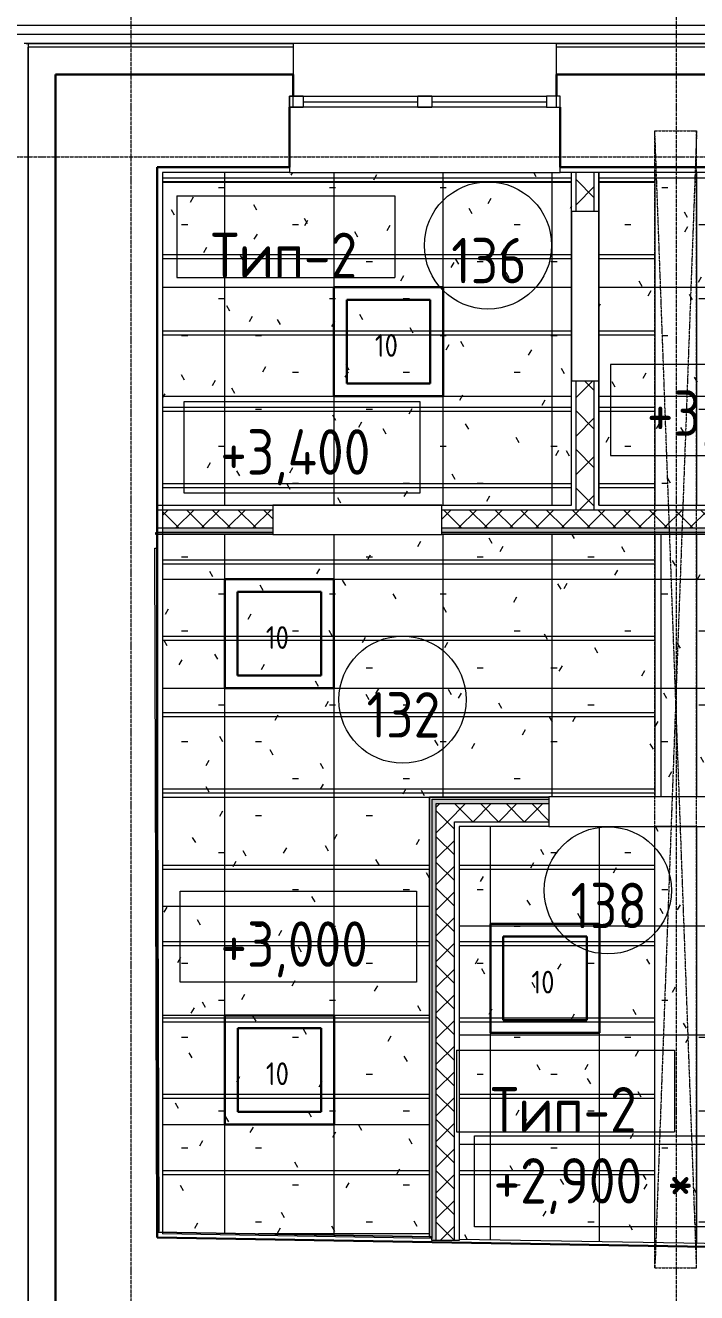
# Model space of a CAD drawing. Header units: millimetres. Extents: x -13069 to 207500, y -71366 to 56785.
# Drawn here: x 45267 to 48960, y 36796 to 43769 of the extents above; entities that cross this region are included whole.
import ezdxf

# ---------------------------------------------------------------- set-up
doc = ezdxf.new("R2010")
doc.units = ezdxf.units.MM
for name, pattern in [('ADSK_Линия сетки', [25, 20, -2.5, 0, -2.5]), ('ADSK_Штрих_ш3 п1_5', [4.5, 3, -1.5]), ('ADSK_Штрихпунктирная 2 точки_ш15 п1_5 п1_5 п1_5', [19.5, 15, -1.5, 0, -1.5, 0, -1.5])]:
    doc.linetypes.add(name, pattern=pattern)
for name, color, linetype, lineweight in [('_ Окна', 7, 'Continuous', 9), ('Аннотация', 7, 'Continuous', 18), ('Каркас', 7, 'Continuous', 18), ('Марки', 7, 'Continuous', 20), ('Марки помещений', 7, 'Continuous', 20), ('Окна', 7, 'Continuous', 9), ('Оси', 7, 'Continuous', 9), ('Отметки', 7, 'Continuous', 9), ('Перекрытие', 7, 'Continuous', 18), ('Потолки', 7, 'Continuous', 9), ('Потолки штриховка', 7, 'Continuous', 9), ('Стены внутренние', 7, 'Continuous', 18), ('Стены наружные', 7, 'Continuous', 18), ('Стены несущие', 7, 'Continuous', 30), ('Стены отделка', 7, 'Continuous', 30), ('Стены штриховка', 7, 'Continuous', 9)]:
    doc.layers.add(name, color=color, linetype=linetype, lineweight=lineweight)
doc.layers.add('Линии', color=7, linetype='Continuous', lineweight=9, true_color=0x00a600)
doc.styles.add('GOST Common_1', font='GOST_Common.ttf', dxfattribs={"width": 0.9, "height": 250})
doc.styles.add('GOST Common_2', font='GOST_Common.ttf', dxfattribs={"width": 0.9, "height": 250})
doc.styles.add('GOST Common_4', font='GOST_Common.ttf', dxfattribs={"width": 0.9, "height": 125})
doc.styles.add('GOST Common_B', font='', dxfattribs={"width": 0.9, "height": 250})
doc.styles.get('GOST Common_B').set_extended_font_data('GOST Common', bold=True)
pattern_1 = [(45, (0, 0), (-70.71068, 70.71068), []), (135, (0, 0), (-70.71068, -70.71068), [])]
pattern_2 = [(0, (0, 0), (812.8, 203.2), [33.528, -576.072, 33.528, -576.072, -3251.2]), (0, (0, 0), (812.8, 203.2), [-1219.2, 33.528, -1185.672, 33.528, -576.072, -1422.4]), (0, (0, 0), (812.8, 203.2), [-3048, 33.528, -372.872, 33.528, -982.472]), (120, (304.8, 101.6), (-582.37636, 602.30545), [33.528, -576.072, 33.528, -576.072, -3251.2]), (120, (304.8, 101.6), (-582.37636, 602.30545), [-1219.2, 33.528, -1185.672, 33.528, -576.072, -1422.4]), (120, (304.8, 101.6), (-582.37636, 602.30545), [-3048, 33.528, -372.872, 33.528, -982.472]), (240, (406.4, 508), (-230.42364, -805.50545), [33.528, -576.072, 33.528, -576.072, -3251.2]), (240, (406.4, 508), (-230.42364, -805.50545), [-1219.2, 33.528, -1185.672, 33.528, -576.072, -1422.4]), (240, (406.4, 508), (-230.42364, -805.50545), [-3048, 33.528, -372.872, 33.528, -982.472])]

# ---------------------------------------------------------------- blocks, each defined once
blk = doc.blocks.new('окна_rehau_двупольное_2_фрамуги - 1490х2400 и 2410 _нов_ ок8-2342569-План потолков 1-го этажа')
at = {"layer": '_ Окна', "lineweight": 18}
for p, q in [((-745, 75), (-745, 135)), ((-745, 135), (-669, 135)), ((-669, 75), (-745, 75)), ((-669, 135), (-669, 75)), ((-38, 75), (-38, 135)), ((-38, 135), (38, 135)), ((38, 75), (-38, 75)), ((38, 135), (38, 75)), ((669, 135), (669, 75)), ((745, 135), (669, 135)), ((669, 75), (745, 75)), ((745, 75), (745, 135))]:
    blk.add_line(p, q, dxfattribs=at)
at = {"layer": '_ Окна'}
for p, q in [((-725, 75), (-725, 135)), ((-669, 105), (-38, 105)), ((38, 105), (669, 105)), ((725, 75), (725, 135))]:
    blk.add_line(p, q, dxfattribs=at)
at = {"layer": 'Окна'}
for p, q in [((-745, 135), (-745, 75)), ((-669, 135), (-745, 135)), ((-745, 75), (-669, 75)), ((-669, 135), (-38, 135)), ((-38, 75), (-669, 75)), ((38, 135), (-38, 135)), ((-38, 75), (38, 75)), ((38, 135), (669, 135)), ((669, 75), (38, 75)), ((745, 135), (669, 135)), ((669, 75), (745, 75)), ((745, 75), (745, 135))]:
    blk.add_line(p, q, dxfattribs=at)
blk = doc.blocks.new('ADSK_Марка_Помещение_ОдноЗначение - Номер-159740-План потолков 1-го этажа')
at = {"layer": 'Марки помещений'}
blk.add_circle((0, 0), 3.5, dxfattribs=at)
blk = doc.blocks.new('ADSK_Марка_Потолок - ADSK_Марка и Смещение от уровня-155896-План потолков 1-го этажа')
at = {"layer": 'Марки'}
for p, q in [((-6, 4.5), (-6, 0)), ((-6, 4.5), (6, 4.5)), ((6, 4.5), (6, 0)), ((-6, 0), (6, 0))]:
    blk.add_line(p, q, dxfattribs=at)
blk = doc.blocks.new('Высотные отметки - Рамка-12095-План потолков 1-го этажа')
at = {"layer": 'Аннотация', "lineweight": 20}
for p, q in [((-6.5, 0), (-6.5, 5)), ((-6.5, 5), (6.5, 5)), ((6.5, 5), (6.5, 0)), ((6.5, 0), (-6.5, 0))]:
    blk.add_line(p, q, dxfattribs=at)

msp = doc.modelspace()

# ---------------------------------------------------------------- hatches: boundary and pattern name
at = {"layer": 'Потолки штриховка', "lineweight": 18}
h = msp.add_hatch(dxfattribs=at)
h.set_pattern_fill('FP_21', color=256, style=0, pattern_type=2)
h.set_pattern_definition(pattern_2)
h.paths.add_polyline_path([(47557.957, 41128.805), (48272.135, 41128.805), (48272.135, 42958.805), (46021.854, 42958.805), (46021.854, 41128.805), (47330.167, 41128.805)])
h = msp.add_hatch(dxfattribs=at)
h.set_pattern_fill('FP_96', color=256, style=0, pattern_type=2)
h.set_pattern_definition([(0, (46964.9, 41728.8), (0, -600), []), (270, (46964.9, 41728.8), (-600, -4e-14), [])])
h.paths.add_polyline_path([(47557.957, 41128.805), (48272.135, 41128.805), (48272.135, 42958.805), (46021.854, 42958.805), (46021.854, 41128.805), (47330.167, 41128.805)])
h = msp.add_hatch(dxfattribs=at)
h.set_pattern_fill('FP_21', color=256, style=0, pattern_type=2)
h.set_pattern_definition(pattern_2)
h.paths.add_polyline_path([(49224.917, 41128.805), (49722.136, 41128.805), (49722.136, 42958.805), (48422.135, 42958.805), (48422.135, 41128.805), (49079.642, 41128.805)])
h = msp.add_hatch(dxfattribs=at)
h.set_pattern_fill('FP_95', color=256, style=0, pattern_type=2)
h.set_pattern_definition([(0, (47822.14, 41728.8), (0, -600), []), (270, (47822.14, 41728.8), (-600, -4e-14), [])])
h.paths.add_polyline_path([(49224.917, 41128.805), (49722.136, 41128.805), (49722.136, 42958.805), (48422.135, 42958.805), (48422.135, 41128.805), (49079.642, 41128.805)])
h = msp.add_hatch(dxfattribs=at)
h.set_pattern_fill('FP_35', color=256, style=0, pattern_type=2)
h.set_pattern_definition(pattern_2)
h.paths.add_polyline_path([(47490.957, 37106.173), (47490.957, 39521.692), (47492.957, 39521.692), (47492.957, 39523.692), (52770.957, 39523.692), (52770.957, 40966.805), (46021.854, 40966.805), (46021.854, 37131.02), (47483.37, 37106.301)])
h.paths.add_polyline_path([(52782.957, 40972.805), (52782.957, 40978.805), (52776.957, 40978.805), (52776.957, 40972.805), (52781.814, 40972.805)])
h = msp.add_hatch(dxfattribs=at)
h.set_pattern_fill('FP_36', color=256, style=0, pattern_type=2)
h.set_pattern_definition([(270, (49364.9, 38921.7), (-600, -4e-14), []), (180, (49364.9, 38921.7), (7e-14, 600), [])])
h.paths.add_polyline_path([(47490.957, 37106.173), (47490.957, 39521.692), (47492.957, 39521.692), (47492.957, 39523.692), (52770.957, 39523.692), (52770.957, 40966.805), (46021.854, 40966.805), (46021.854, 37131.02), (47483.37, 37106.301)])
h.paths.add_polyline_path([(52782.957, 40972.805), (52782.957, 40978.805), (52776.957, 40978.805), (52776.957, 40972.805), (52781.814, 40972.805)])
h = msp.add_hatch(dxfattribs=at)
h.set_pattern_fill('FP_21', color=256, style=0, pattern_type=2)
h.set_pattern_definition(pattern_2)
h.paths.add_polyline_path([(49197.957, 37065.301), (49197.957, 39361.692), (47652.957, 39361.692), (47652.957, 37091.432), (49114.228, 37066.717)])
h = msp.add_hatch(dxfattribs=at)
h.set_pattern_fill('FP_40', color=256, style=0, pattern_type=2)
h.set_pattern_definition([(90, (48425.46, 38213.5), (600, -4e-14), []), (0, (48425.46, 38213.5), (0, -600), [])])
h.paths.add_polyline_path([(49197.957, 37065.301), (49197.957, 39361.692), (47652.957, 39361.692), (47652.957, 37091.432), (49114.228, 37066.717)])
at = {"layer": 'Стены внутренние', "lineweight": 9}
h = msp.add_hatch(dxfattribs=at)
h.set_pattern_fill('FP_2', color=256, style=0, pattern_type=2)
h.set_pattern_definition([(45, (0, 0), (-106.066, 106.066), []), (135, (0, 0), (-106.066, -106.066), [])])
h.paths.add_polyline_path([(48297.135, 41103.805), (48397.135, 41103.805), (48397.135, 41813.805), (48297.135, 41813.805), (48297.135, 41128.805)])
h.paths.add_polyline_path([(48297.135, 42743.805), (48397.135, 42743.805), (48397.135, 42958.805), (48297.135, 42958.805), (48297.135, 42906.594)])
at = {"layer": 'Стены внутренние', "lineweight": 9, "true_color": 0x0000ff}
h = msp.add_hatch(dxfattribs=at)
h.set_pattern_fill('FP_1', color=5, style=0, pattern_type=2)
h.set_pattern_definition(pattern_1)
h.paths.add_polyline_path([(48151.357, 41003.805), (49957.136, 41003.805), (49957.136, 41103.805), (47557.957, 41103.805), (47557.957, 41003.805), (48102.678, 41003.805)])
h.paths.add_polyline_path([(51512.136, 41003.805), (51512.136, 41103.805), (50987.136, 41103.805), (50987.136, 41003.805), (51266.486, 41003.805)])
h.paths.add_polyline_path([(46627.957, 41003.805), (46627.957, 41103.805), (46021.854, 41103.805), (46021.854, 41003.805), (46287.832, 41003.805)])
h.paths.add_polyline_path([(52542.136, 41003.805), (52787.719, 41003.805), (52787.719, 41103.805), (52542.136, 41103.805)])
at = {"layer": 'Стены внутренние'}
h = msp.add_hatch(color=256, dxfattribs=at)
h.paths.add_polyline_path([(48101.958, 40978.805), (49957.136, 40978.805), (49957.136, 41003.805), (47557.957, 41003.805), (47557.957, 40978.805), (47989.361, 40978.805)])
h.paths.add_polyline_path([(46021.854, 40978.805), (46627.957, 40978.805), (46627.957, 41003.805), (46021.854, 41003.805), (46021.854, 40981.339)])
h.paths.add_polyline_path([(52776.957, 40978.805), (52787.719, 40978.805), (52787.719, 41003.805), (52542.136, 41003.805), (52542.136, 40978.805), (52578.593, 40978.805)])
h.paths.add_polyline_path([(51512.136, 40978.805), (51512.136, 41003.805), (50987.136, 41003.805), (50987.136, 40978.805), (51266.486, 40978.805)])
h = msp.add_hatch(color=256, dxfattribs=at)
h.paths.add_polyline_path([(52578.593, 39486.692), (52782.957, 39486.692), (52782.957, 39511.692), (52326.716, 39511.692), (52326.716, 39486.692)])
h.paths.add_polyline_path([(49890.457, 39486.692), (49890.457, 39511.692), (49077.957, 39511.692), (49077.957, 39486.692), (49347.957, 39486.692)])
h.paths.add_polyline_path([(50820.457, 39486.692), (51396.716, 39486.692), (51396.716, 39511.692), (50820.457, 39511.692)])
h.paths.add_polyline_path([(47989.361, 39486.692), (48147.957, 39486.692), (48147.957, 39511.692), (47502.957, 39511.692), (47502.957, 39486.692), (47652.957, 39486.692)])
msp.add_hatch(color=256, dxfattribs=at).paths.add_polyline_path([(47527.957, 37083.967), (47527.957, 39486.692), (47502.957, 39485.684), (47502.957, 37083.967)])
at = {"layer": 'Стены внутренние', "lineweight": 9, "true_color": 0x0000ff}
h = msp.add_hatch(dxfattribs=at)
h.set_pattern_fill('FP_1', color=5, style=0, pattern_type=2)
h.set_pattern_definition(pattern_1)
h.paths.add_polyline_path([(52675.731, 39386.692), (52807.957, 39386.692), (52807.957, 39486.692), (52326.716, 39486.692), (52326.716, 39386.692), (52578.593, 39386.692)])
h.paths.add_polyline_path([(47627.957, 39386.692), (48147.957, 39386.692), (48147.957, 39486.692), (47527.957, 39486.692), (47527.957, 39386.692)])
h.paths.add_polyline_path([(49077.957, 39386.692), (49890.457, 39386.692), (49890.457, 39486.692), (49077.957, 39486.692)])
h.paths.add_polyline_path([(51396.716, 39386.692), (51396.716, 39486.692), (50820.457, 39486.692), (50820.457, 39386.692), (51087.957, 39386.692)])
h = msp.add_hatch(dxfattribs=at)
h.set_pattern_fill('FP_1', color=5, style=0, pattern_type=2)
h.set_pattern_definition(pattern_1)
h.paths.add_polyline_path([(47627.957, 37083.967), (47627.682, 39386.692), (47527.957, 39386.692), (47527.957, 37083.967)])

# ---------------------------------------------------------------- linework, layer by layer
at = {"layer": 'Каркас', "color": 7, "linetype": 'ADSK_Штрих_ш3 п1_5', "lineweight": 9, "true_color": 0xf9f9f9}
for p, q in [((48730.457, 42958.805), (48730.457, 41128.805)), ((48960.457, 42958.805), (48960.457, 41128.805)), ((46021.854, 42906.594), (48272.135, 42906.594)), ((48422.135, 42906.594), (48730.457, 42906.594)), ((48272.135, 42506.594), (46021.854, 42506.594)), ((46021.854, 42486.594), (48272.135, 42486.594)), ((48730.457, 42506.594), (48422.135, 42506.594)), ((48422.135, 42486.594), (48730.457, 42486.594)), ((48272.135, 42086.594), (46021.854, 42086.594)), ((46021.854, 42066.594), (48272.135, 42066.594)), ((48730.457, 42086.594), (48422.135, 42086.594)), ((48422.135, 42066.594), (48730.457, 42066.594)), ((48272.135, 41666.594), (46021.854, 41666.594)), ((46021.854, 41646.594), (48272.135, 41646.594)), ((48730.457, 41666.594), (48422.135, 41666.594)), ((48422.135, 41646.594), (48730.457, 41646.594)), ((48272.135, 41246.594), (46021.854, 41246.594)), ((46021.854, 41226.594), (48272.135, 41226.594)), ((48730.457, 41246.594), (48422.135, 41246.594)), ((48422.135, 41226.594), (48730.457, 41226.594)), ((48730.457, 40966.805), (48730.457, 39523.692)), ((48960.457, 40966.805), (48960.457, 39523.692)), ((48730.457, 40826.594), (46021.854, 40826.594)), ((46021.854, 40806.594), (48730.457, 40806.594)), ((48730.457, 40406.594), (46021.854, 40406.594)), ((46021.854, 40386.594), (48730.457, 40386.594)), ((48730.457, 39986.594), (46021.854, 39986.594)), ((46021.854, 39966.594), (48730.457, 39966.594)), ((48730.457, 39566.594), (46021.854, 39566.594)), ((46021.854, 39546.594), (48730.457, 39546.594)), ((48730.457, 37073.208), (48730.457, 39361.692)), ((48960.457, 39361.692), (48960.457, 37069.317)), ((47490.957, 39146.594), (46021.854, 39146.594)), ((46021.854, 39126.594), (47490.957, 39126.594)), ((48730.457, 39146.594), (47652.957, 39146.594)), ((47652.957, 39126.594), (48730.457, 39126.594)), ((47490.957, 38726.594), (46021.854, 38726.594)), ((46021.854, 38706.594), (47490.957, 38706.594)), ((48730.457, 38726.594), (47652.957, 38726.594)), ((47652.957, 38706.594), (48730.457, 38706.594)), ((47490.957, 38306.594), (46021.854, 38306.594)), ((46021.854, 38286.594), (47490.957, 38286.594)), ((48730.457, 38306.594), (47652.957, 38306.594)), ((47652.957, 38286.594), (48730.457, 38286.594)), ((47490.957, 37886.594), (46021.854, 37886.594)), ((46021.854, 37866.594), (47490.957, 37866.594)), ((48730.457, 37886.594), (47652.957, 37886.594)), ((47652.957, 37866.594), (48730.457, 37866.594)), ((47490.957, 37466.594), (46021.854, 37466.594)), ((46021.854, 37446.594), (47490.957, 37446.594)), ((48730.457, 37466.594), (47652.957, 37466.594)), ((47652.957, 37446.594), (48730.457, 37446.594))]:
    msp.add_line(p, q, dxfattribs=at)
at = {"layer": 'Каркас', "color": 7, "linetype": 'ADSK_Штрих_ш3 п1_5', "lineweight": 9, "true_color": 0xfdfdfd}
msp.add_line((48960.457, 39361.692), (48730.457, 39361.692), dxfattribs=at)
at = {"layer": 'Линии', "color": 7, "linetype": 'ADSK_Штрихпунктирная 2 точки_ш15 п1_5 п1_5 п1_5'}
for p, q in [((48730.457, 36932.606), (48730.457, 43188.805)), ((48730.457, 43188.805), (48960.457, 43188.805)), ((48960.457, 43188.805), (48730.457, 36932.606)), ((48960.457, 36932.606), (48730.457, 43188.805)), ((48960.457, 36932.606), (48960.457, 43188.805)), ((48730.457, 36932.606), (48960.457, 36932.606))]:
    msp.add_line(p, q, dxfattribs=at)
at = {"layer": 'Линии', "color": 5, "lineweight": 30, "true_color": 0x0000ff}
for p, q in [((46964.93, 42328.805), (47564.93, 42328.805)), ((46964.93, 41728.805), (46964.93, 42328.805)), ((47564.93, 42328.805), (47564.93, 41728.805)), ((47034.93, 42258.805), (47494.93, 42258.805)), ((47034.93, 41798.805), (47034.93, 42258.805)), ((47494.93, 41798.805), (47494.93, 42258.805)), ((47034.93, 41798.805), (47494.93, 41798.805)), ((47564.93, 41728.805), (46964.93, 41728.805)), ((46364.93, 40721.692), (46964.93, 40721.692)), ((46364.93, 40121.692), (46364.93, 40721.692)), ((46964.93, 40721.692), (46964.93, 40121.692)), ((46434.93, 40651.692), (46894.93, 40651.692)), ((46434.93, 40191.692), (46434.93, 40651.692)), ((46894.93, 40191.692), (46894.93, 40651.692)), ((46434.93, 40191.692), (46894.93, 40191.692)), ((46964.93, 40121.692), (46364.93, 40121.692)), ((47826.262, 38825.737), (48426.262, 38825.737)), ((47826.262, 38225.737), (47826.262, 38825.737)), ((48426.262, 38825.737), (48426.262, 38225.737)), ((47896.262, 38755.737), (48356.262, 38755.737)), ((47896.262, 38295.737), (47896.262, 38755.737)), ((48356.262, 38295.737), (48356.262, 38755.737)), ((47896.262, 38295.737), (48356.262, 38295.737)), ((48426.262, 38225.737), (47826.262, 38225.737))]:
    msp.add_line(p, q, dxfattribs=at)
at = {"layer": 'Линии', "color": 1, "lineweight": 30, "true_color": 0xff0000}
for p, q in [((46365.266, 38321.692), (46965.266, 38321.692)), ((46365.266, 37721.692), (46365.266, 38321.692)), ((46965.266, 38321.692), (46965.266, 37721.692)), ((46435.266, 38251.692), (46895.266, 38251.692)), ((46435.266, 37791.692), (46435.266, 38251.692)), ((46895.266, 37791.692), (46895.266, 38251.692)), ((46435.266, 37791.692), (46895.266, 37791.692)), ((46965.266, 37721.692), (46365.266, 37721.692))]:
    msp.add_line(p, q, dxfattribs=at)
at = {"layer": 'Оси', "linetype": 'ADSK_Линия сетки'}
for p, q in [((45849.565, -6603.62), (45849.565, 44222.998)), ((48849.565, -6603.62), (48849.565, 44222.998)), ((-12268.557, 43045), (56004.853, 43045))]:
    msp.add_line(p, q, dxfattribs=at)
at = {"layer": 'Отметки', "lineweight": 20}
msp.add_line((46698.987, 41196.521), (46789.157, 41196.521), dxfattribs=at)
at = {"layer": 'Перекрытие', "color": 7, "true_color": 0xf4f4f4}
for p, q in [((46021.854, 42908.805), (48151.357, 42908.805)), ((48151.357, 42908.805), (48151.357, 42906.594))]:
    msp.add_line(p, q, dxfattribs=at)
at = {"layer": 'Потолки', "color": 7, "true_color": 0xfcfcfc}
for p, q in [((46021.854, 42958.805), (46021.854, 41128.805)), ((46719.986, 42958.805), (46455.43, 42958.805)), ((48272.135, 41128.805), (48272.135, 42958.805)), ((48422.135, 42958.805), (48422.135, 41128.805)), ((46021.854, 41128.805), (48272.135, 41128.805)), ((48422.135, 41128.805), (49079.642, 41128.805))]:
    msp.add_line(p, q, dxfattribs=at)
at = {"layer": 'Стены внутренние'}
for p, q in [((46719.986, 42958.805), (48209.986, 42958.805)), ((48272.135, 42743.805), (48272.135, 41813.805)), ((48422.135, 41813.805), (48422.135, 42743.805)), ((47557.957, 41128.805), (46627.957, 41128.805)), ((48147.957, 39361.692), (49077.957, 39361.692))]:
    msp.add_line(p, q, dxfattribs=at)
at = {"layer": 'Стены внутренние', "color": 7, "true_color": 0xf4f4f4}
for p, q in [((48151.357, 42908.805), (48272.135, 42908.805)), ((48422.135, 42908.805), (48730.457, 42908.805))]:
    msp.add_line(p, q, dxfattribs=at)
at = {"layer": 'Стены наружные'}
for p, q in [((49510.98, 43768.805), (45161.854, 43768.805)), ((49510.98, 43718.805), (45211.854, 43718.805)), ((46739.986, 43669.805), (46739.986, 43668.805)), ((48189.986, 43669.805), (46739.986, 43669.805)), ((48189.986, 43668.805), (46739.986, 43668.805)), ((48189.986, 43669.805), (48189.986, 43668.805)), ((46627.957, 40966.805), (47557.957, 40966.805)), ((49077.957, 39523.692), (48147.957, 39523.692))]:
    msp.add_line(p, q, dxfattribs=at)
at = {"layer": 'Стены несущие'}
for p, q in [((45431.854, 43498.805), (46739.986, 43498.805)), ((45431.854, 43498.805), (45431.854, 35598.813)), ((46739.986, 43498.805), (46739.986, 43378.805)), ((48189.986, 43378.805), (48189.986, 43498.805)), ((49943.986, 43498.805), (48189.986, 43498.805)), ((46719.986, 43318.805), (46719.986, 42988.805)), ((48209.986, 42988.805), (48209.986, 43318.805)), ((46719.986, 42988.805), (45991.854, 42988.805)), ((45991.854, 42988.805), (45991.854, 37099.523)), ((49943.986, 42988.805), (48209.986, 42988.805)), ((45991.854, 37099.523), (52948.095, 36981.871))]:
    msp.add_line(p, q, dxfattribs=at)
at = {"layer": 'Стены отделка', "lineweight": 9}
for p, q in [((46739.986, 43668.805), (45260.854, 43668.805)), ((45271.854, 43668.805), (45271.854, 43669.805)), ((45271.854, 43669.805), (46739.986, 43669.805)), ((45431.854, 43648.805), (45281.854, 43648.805)), ((46739.986, 43668.805), (46739.986, 43498.805)), ((48189.986, 43669.805), (54235, 43669.805)), ((48189.986, 43498.805), (48189.986, 43668.805)), ((49943.986, 43668.805), (48189.986, 43668.805)), ((46455.43, 42958.805), (46021.854, 42958.805)), ((46719.986, 42988.805), (46719.986, 42958.805)), ((48209.986, 42958.805), (48209.986, 42988.805)), ((49878.136, 42958.805), (48209.986, 42958.805)), ((48422.135, 42743.805), (48272.135, 42743.805)), ((48272.135, 41813.805), (48422.135, 41813.805)), ((45991.854, 41128.805), (46021.854, 41128.805)), ((46021.854, 41128.805), (46021.854, 37119.019)), ((46627.957, 41128.805), (46627.957, 40966.805)), ((47557.957, 40966.805), (47557.957, 41128.805)), ((45985.355, 40978.805), (45991.854, 40978.805)), ((45985.355, 40966.805), (45985.355, 40978.805)), ((46627.957, 40966.805), (45985.355, 40966.805)), ((49957.136, 40966.805), (47557.957, 40966.805)), ((45979.355, 40892.787), (45991.355, 40892.824)), ((45990.996, 37133.833), (45979.355, 40892.787)), ((45991.355, 40892.824), (45991.854, 40731.704)), ((47490.957, 39523.692), (48147.957, 39523.692)), ((47490.957, 37101.47), (47490.957, 39521.692)), ((47502.957, 39511.692), (47502.957, 37093.969)), ((48147.957, 39523.692), (48147.957, 39361.692)), ((48147.957, 39361.692), (47652.957, 39361.692)), ((47652.957, 39361.692), (47652.957, 37091.432)), ((45991.854, 37133.836), (45990.996, 37133.833)), ((45991.441, 37119.533), (45991.644, 37131.531)), ((45991.854, 37119.526), (45991.441, 37119.533)), ((45991.644, 37131.531), (47504.049, 37105.952)), ((49197.957, 37045.298), (45991.854, 37099.523)), ((47502.957, 37101.47), (47490.957, 37101.47)), ((47503.846, 37093.953), (47502.957, 37093.969)), ((47504.049, 37105.952), (47503.846, 37093.953)), ((47652.957, 37091.432), (49197.957, 37065.301))]:
    msp.add_line(p, q, dxfattribs=at)
at = {"layer": 'Стены штриховка'}
for p, q in [((45281.854, 43668.805), (45281.854, 35598.813)), ((45281.854, 35598.813), (45281.854, 43648.805)), ((46739.986, 43648.805), (45431.854, 43648.805)), ((49779.77, 43648.805), (48189.986, 43648.805)), ((48297.135, 42743.805), (48297.135, 42958.805)), ((48397.135, 42743.805), (48397.135, 42958.805)), ((48297.135, 41103.805), (48297.135, 41813.805)), ((48397.135, 41103.805), (48397.135, 41813.805)), ((45991.854, 41103.805), (46627.957, 41103.805)), ((47557.957, 41103.805), (49957.136, 41103.805)), ((45991.854, 41003.805), (46627.957, 41003.805)), ((47557.957, 41003.805), (49957.136, 41003.805)), ((46627.957, 40968.805), (45985.355, 40968.805)), ((46627.957, 40978.805), (45991.854, 40978.805)), ((49957.136, 40978.805), (47557.957, 40978.805)), ((49957.136, 40968.805), (47557.957, 40968.805)), ((45989.355, 40892.818), (46000.996, 37133.864)), ((46002.996, 37133.87), (45991.854, 40731.704)), ((47490.957, 39521.692), (47490.957, 39523.692)), ((47490.957, 39521.692), (48147.957, 39521.692)), ((47492.957, 37101.47), (47492.957, 39523.692)), ((47502.957, 39511.692), (48147.957, 39511.692)), ((47527.957, 39486.692), (48147.957, 39486.692)), ((47527.957, 37083.967), (47527.957, 39486.692)), ((47627.957, 39386.692), (48147.957, 39386.692)), ((47627.957, 37083.967), (47627.957, 39386.692)), ((45991.61, 37129.532), (47504.015, 37103.952)), ((45991.854, 37133.836), (46002.996, 37133.87)), ((47502.957, 37093.969), (46021.854, 37119.019)), ((47502.957, 37083.967), (47502.957, 37093.969)), ((47652.957, 37083.967), (47502.957, 37083.967)), ((47652.957, 37091.432), (47652.957, 37083.967))]:
    msp.add_line(p, q, dxfattribs=at)

# ---------------------------------------------------------------- block references
at = {"layer": 'Марки', "xscale": 99.99999999999993, "yscale": 99.99999999999993, "zscale": 99.99999999999993}
for p in [(46700.555, 42381.048), (48238.779, 37680.668)]:
    msp.add_blockref('ADSK_Марка_Потолок - ADSK_Марка и Смещение от уровня-155896-План потолков 1-го этажа', p, dxfattribs=at)
at = {"layer": 'Марки помещений', "xscale": 99.99999999999993, "yscale": 99.99999999999993, "zscale": 99.99999999999993}
for p in [(47812.379, 42557.996), (47342.212, 40058.832), (48471.794, 39009.716)]:
    msp.add_blockref('ADSK_Марка_Помещение_ОдноЗначение - Номер-159740-План потолков 1-го этажа', p, dxfattribs=at)
at = {"layer": 'Окна'}
msp.add_blockref('окна_rehau_двупольное_2_фрамуги - 1490х2400 и 2410 _нов_ ок8-2342569-План потолков 1-го этажа', (47464.986, 43243.805), dxfattribs=at)
at = {"layer": 'Отметки', "lineweight": 20, "extrusion": (0, 0, -1), "xscale": 99.99999999999993, "yscale": 99.99999999999993, "zscale": 99.99999999999993}
for p in [(-49136.873, 41402.624), (-46789.157, 41196.521)]:
    msp.add_blockref('Высотные отметки - Рамка-12095-План потолков 1-го этажа', p, dxfattribs=at)
at = {"layer": 'Отметки', "lineweight": 20, "xscale": 99.99999999999993, "yscale": 99.99999999999993, "zscale": 99.99999999999993}
for p in [(46769.135, 38505.302), (48387.432, 37158.261)]:
    msp.add_blockref('Высотные отметки - Рамка-12095-План потолков 1-го этажа', p, dxfattribs=at)

# ---------------------------------------------------------------- texts
at = {"layer": 'Аннотация', "lineweight": 9, "char_height": 125, "width": 175.5, "attachment_point": 5, "line_spacing_factor": 1.022766, "style": 'GOST Common_4'}
for insert in [(47253.459, 42007.842), (46653.459, 40400.729), (48114.791, 38504.774), (46653.795, 38000.729)]:
    msp.add_mtext('\\pt180,360,540,720,900,1080,1260,1440,1620,1800,1980,2160,2340,2520,2700,2880,3060,3240,3420,3600,3780,3960,4140,4320,4500,4680,4860,5040,5220,5400,5580,5760;10', dxfattribs=dict(at, insert=insert))
at = {"layer": 'Марки', "lineweight": 9, "char_height": 250, "width": 833.4, "attachment_point": 5, "line_spacing_factor": 1.022766, "style": 'GOST Common_B'}
for insert in [(46690.374, 42503.204), (48228.599, 37802.824)]:
    msp.add_mtext('\\pt1143,2286,3429,4572,5715,6858,8001,9144,10287,11430,12573,13716,14859,16002,17145,18288,19431,20574,21717,22860,24003,25146,26289,27432,28575,29718,30861,32004,33147,34290,35433,36576;Тип-2', dxfattribs=dict(at, insert=insert))
at = {"layer": 'Марки помещений', "lineweight": 9, "char_height": 250, "width": 441, "attachment_point": 5, "line_spacing_factor": 1.022766, "style": 'GOST Common_2'}
for s, insert in [('\\pt450,900,1350,1800,2250,2700,3150,3600,4050,4500,4950,5400,5850,6300,6750,7200,7650,8100,8550,9000,9450,9900,10350,10800,11250,11700,12150,12600,13050,13500,13950,14400;136', (47817.321, 42474.414)), ('\\pt450,900,1350,1800,2250,2700,3150,3600,4050,4500,4950,5400,5850,6300,6750,7200,7650,8100,8550,9000,9450,9900,10350,10800,11250,11700,12150,12600,13050,13500,13950,14400;132', (47347.155, 39975.25)), ('\\pt450,900,1350,1800,2250,2700,3150,3600,4050,4500,4950,5400,5850,6300,6750,7200,7650,8100,8550,9000,9450,9900,10350,10800,11250,11700,12150,12600,13050,13500,13950,14400;138', (48476.736, 38926.134))]:
    msp.add_mtext(s, dxfattribs=dict(at, insert=insert))
at = {"layer": 'Отметки', "lineweight": 20, "char_height": 250, "attachment_point": 1, "line_spacing_factor": 1.022761, "style": 'GOST Common_1'}
for s, insert, width in [('+3,000', (48686.584, 41760.219), 1028.82257), ('+3,400', (46339.77, 41546.609), 1055.97624), ('+3,000', (46340.458, 38838.97), 1028.82257), ('+2,900 *', (47843.102, 37536.592), 1306.39347)]:
    msp.add_mtext(s, dxfattribs=dict(at, insert=insert, width=width))

doc.saveas('drawing.dxf')
